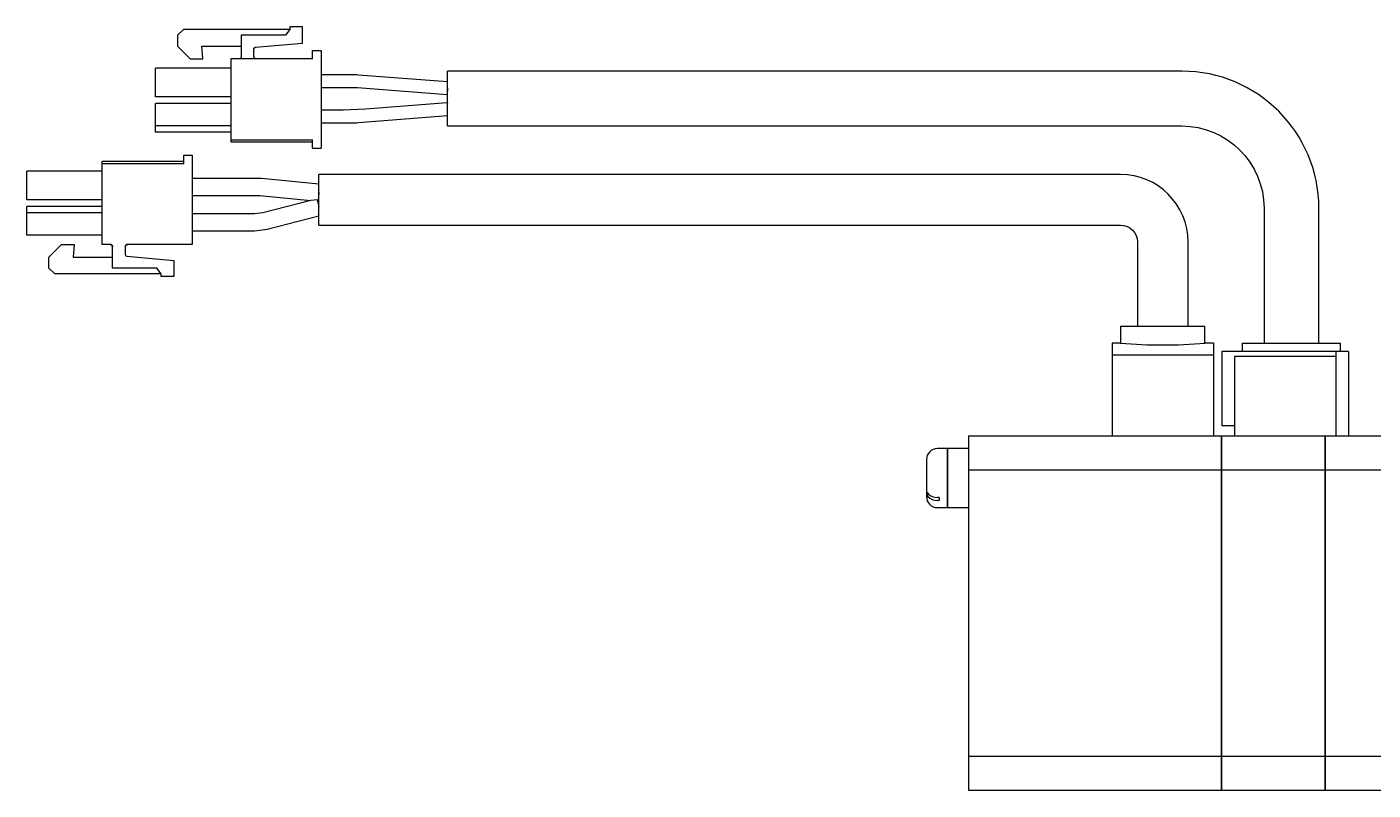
# Model space of a CAD drawing. Extents: x 0 to 1346, y -8 to 1139.
# Drawn here: x 1053.1 to 1212.6, y 444.9 to 535.4 of the extents above; entities that cross this region are included whole.
import ezdxf

# ---------------------------------------------------------------- set-up
doc = ezdxf.new("R2010")
doc.units = 0
doc.header["$LTSCALE"] = 0.5
doc.layers.add('MSM_CONTINUOUS', color=7, linetype='CONTINUOUS')

msp = doc.modelspace()

# ---------------------------------------------------------------- linework, layer by layer
at = {"layer": 'MSM_CONTINUOUS'}
for p, q in [((1071.64, 535.11), (1070.94, 534.41)), ((1084.24, 535.11), (1071.64, 535.11)), ((1084.24, 535.11), (1083.74, 534.41)), ((1084.24, 535.41), (1084.24, 535.11)), ((1085.74, 535.41), (1084.24, 535.41)), ((1085.74, 533.49), (1085.74, 535.41)), ((1070.94, 534.41), (1070.94, 533.11)), ((1070.94, 533.11), (1072.44, 531.61)), ((1073.81, 533.11), (1078.49, 533.11)), ((1073.94, 531.61), (1073.81, 533.11)), ((1083.74, 534.41), (1078.49, 534.41)), ((1078.49, 534.41), (1078.49, 531.91)), ((1080.17, 533.01), (1085.74, 533.49)), ((1072.44, 531.61), (1073.94, 531.61)), ((1086.94, 531.61), (1077.24, 531.61)), ((1077.24, 531.61), (1077.24, 521.76)), ((1079.99, 531.91), (1079.99, 532.81)), ((1086.94, 531.61), (1086.94, 532.61)), ((1086.94, 532.61), (1087.94, 532.61)), ((1087.94, 532.61), (1087.94, 521.01)), ((1068.34, 527.11), (1068.34, 530.51)), ((1077.24, 530.51), (1068.34, 530.51)), ((1091.57, 529.73), (1087.94, 529.73)), ((1102.94, 528.91), (1092.37, 529.7)), ((1102.94, 523.66), (1102.94, 530.16)), ((1189.94, 530.16), (1102.94, 530.16)), ((1087.94, 528.23), (1091.57, 528.23)), ((1092.26, 528.21), (1102.88, 527.41)), ((1102.94, 528.16), (1102.88, 527.41)), ((1077.24, 527.11), (1068.34, 527.11)), ((1068.34, 522.91), (1068.34, 526.31)), ((1077.24, 526.31), (1068.34, 526.31)), ((1090.57, 525.53), (1087.94, 525.53)), ((1093.2, 525.64), (1090.57, 525.53)), ((1092.39, 524.07), (1102.94, 524.91)), ((1102.88, 526.41), (1093.2, 525.64)), ((1077.24, 523.66), (1068.34, 523.66)), ((1087.94, 524.03), (1091.54, 524.03)), ((1102.94, 523.66), (1189.94, 523.66)), ((1077.24, 522.91), (1068.34, 522.91)), ((1077.24, 522.01), (1086.94, 522.01)), ((1077.24, 521.76), (1086.94, 521.76)), ((1086.94, 521.01), (1086.94, 522.01)), ((1071.69, 519.21), (1071.69, 520.21)), ((1071.69, 520.21), (1072.69, 520.21)), ((1072.69, 520.21), (1072.69, 509.61)), ((1086.94, 521.01), (1087.94, 521.01)), ((1061.99, 509.61), (1061.99, 519.46)), ((1071.69, 519.46), (1061.99, 519.46)), ((1061.99, 519.21), (1071.69, 519.21)), ((1053.09, 514.91), (1053.09, 518.31)), ((1061.99, 518.31), (1053.09, 518.31)), ((1080.59, 517.43), (1072.69, 517.43)), ((1080.88, 517.42), (1080.59, 517.43)), ((1087.69, 516.76), (1080.88, 517.42)), ((1087.69, 511.91), (1087.69, 517.91)), ((1182.69, 517.91), (1087.69, 517.91)), ((1072.69, 515.43), (1080.59, 515.43)), ((1080.59, 515.43), (1080.69, 515.43)), ((1080.69, 515.43), (1086.74, 514.84)), ((1087.69, 515.76), (1087.59, 514.76)), ((1061.99, 514.91), (1053.09, 514.91)), ((1061.99, 514.91), (1053.09, 514.91)), ((1053.09, 510.71), (1053.09, 514.11)), ((1061.99, 514.11), (1053.09, 514.11)), ((1086.74, 514.84), (1081.06, 513.36)), ((1087.47, 514.9), (1086.74, 514.84)), ((1087.47, 514.9), (1087.69, 514.06)), ((1087.5, 514.77), (1087.59, 514.76)), ((1199.69, 513.91), (1199.69, 497.91)), ((1206.19, 497.91), (1206.19, 513.91)), ((1061.99, 513.36), (1053.09, 513.36)), ((1080.05, 513.23), (1072.69, 513.23)), ((1081.06, 513.36), (1080.05, 513.23)), ((1081.56, 511.43), (1087.69, 513.02)), ((1061.99, 510.71), (1053.09, 510.71)), ((1061.99, 510.71), (1053.09, 510.71)), ((1072.69, 511.23), (1080.05, 511.23)), ((1080.05, 511.23), (1081.56, 511.43)), ((1087.69, 511.91), (1182.69, 511.91)), ((1055.69, 508.11), (1057.19, 509.61)), ((1057.19, 509.61), (1058.69, 509.61)), ((1058.69, 509.61), (1058.56, 508.11)), ((1058.69, 509.61), (1058.56, 508.11)), ((1062.94, 509.61), (1061.99, 509.61)), ((1062.94, 509.61), (1061.99, 509.61)), ((1062.94, 509.61), (1062.94, 509.61)), ((1063.24, 506.81), (1063.24, 509.31)), ((1064.74, 509.31), (1064.74, 508.41)), ((1065.03, 509.61), (1065.04, 509.61)), ((1072.69, 509.61), (1065.04, 509.61)), ((1072.69, 509.61), (1065.04, 509.61)), ((1184.69, 509.91), (1184.69, 499.91)), ((1190.69, 499.91), (1190.69, 509.91)), ((1055.69, 506.81), (1055.69, 508.11)), ((1058.56, 508.11), (1063.24, 508.11)), ((1064.92, 508.21), (1070.49, 507.72)), ((1070.49, 507.72), (1070.49, 505.81)), ((1056.39, 506.11), (1055.69, 506.81)), ((1056.39, 506.11), (1055.69, 506.81)), ((1068.99, 506.11), (1056.39, 506.11)), ((1068.99, 506.11), (1056.39, 506.11)), ((1068.49, 506.81), (1063.24, 506.81)), ((1068.49, 506.81), (1063.24, 506.81)), ((1068.99, 506.11), (1068.49, 506.81)), ((1068.99, 506.11), (1068.49, 506.81)), ((1068.99, 505.81), (1068.99, 506.11)), ((1070.49, 505.81), (1068.99, 505.81)), ((1070.49, 505.81), (1068.99, 505.81)), ((1182.69, 499.91), (1192.69, 499.91)), ((1182.69, 499.91), (1182.69, 497.9)), ((1192.69, 497.9), (1192.69, 499.91)), ((1181.69, 497.9), (1181.69, 486.91)), ((1182.69, 497.9), (1181.69, 497.9)), ((1193.69, 497.9), (1192.69, 497.9)), ((1193.69, 497.9), (1193.69, 486.91)), ((1197.12, 497.91), (1208.76, 497.91)), ((1197.12, 497.91), (1197.12, 496.91)), ((1208.76, 496.91), (1208.76, 497.91)), ((1193.69, 496.48), (1181.69, 496.48)), ((1194.69, 496.91), (1194.69, 488.11)), ((1209.69, 496.91), (1194.69, 496.91)), ((1196.19, 496.31), (1196.19, 486.91)), ((1208.19, 496.31), (1196.19, 496.31)), ((1208.19, 496.91), (1208.19, 486.91)), ((1209.69, 496.91), (1209.69, 486.91)), ((1164.69, 486.91), (1194.64, 486.91)), ((1164.69, 486.91), (1164.69, 444.91)), ((1194.64, 444.91), (1194.64, 486.91)), ((1194.64, 486.86), (1194.69, 486.86)), ((1196.19, 488.11), (1194.69, 488.11)), ((1194.69, 444.91), (1194.69, 486.91)), ((1194.69, 486.91), (1230.94, 486.91)), ((1206.94, 444.91), (1206.94, 486.91)), ((1206.94, 486.86), (1206.99, 486.86)), ((1206.99, 444.91), (1206.99, 486.91)), ((1162.14, 485.41), (1160.99, 485.41)), ((1162.14, 485.41), (1162.14, 478.41)), ((1162.19, 485.36), (1162.14, 485.36)), ((1162.19, 485.41), (1162.19, 478.41)), ((1164.69, 485.41), (1162.19, 485.41)), ((1159.69, 484.11), (1159.69, 479.71)), ((1164.69, 482.88), (1194.64, 482.88)), ((1194.64, 482.62), (1194.69, 482.62)), ((1194.69, 482.88), (1206.94, 482.88)), ((1206.94, 482.62), (1206.99, 482.62)), ((1206.99, 482.88), (1230.94, 482.88)), ((1161.19, 479.62), (1160.99, 479.62)), ((1161.19, 479.26), (1160.99, 479.26)), ((1161.19, 479.62), (1161.19, 479.26)), ((1160.99, 478.41), (1162.14, 478.41)), ((1162.14, 478.46), (1162.19, 478.46)), ((1162.19, 478.41), (1164.69, 478.41)), ((1164.69, 448.94), (1194.64, 448.94)), ((1194.64, 449.19), (1194.69, 449.19)), ((1194.69, 448.94), (1206.94, 448.94)), ((1206.94, 449.19), (1206.99, 449.19)), ((1206.99, 448.94), (1230.94, 448.94)), ((1164.69, 444.91), (1194.64, 444.91)), ((1194.64, 444.96), (1194.69, 444.96)), ((1194.69, 444.91), (1206.94, 444.91)), ((1206.94, 444.96), (1206.99, 444.96)), ((1206.99, 444.91), (1230.94, 444.91))]:
    msp.add_line(p, q, dxfattribs=at)
for points in [[(1102.88, 527.41, 0), (1102.88, 527.41, 0), (1102.88, 527.41, 0), (1102.88, 527.41, 0), (1102.89, 527.41, 0), (1102.89, 527.41, 0), (1102.89, 527.41, 0), (1102.89, 527.41, 0), (1102.89, 527.41, 0), (1102.89, 527.41, 0), (1102.89, 527.41, 0), (1102.89, 527.41, 0), (1102.89, 527.41, 0), (1102.89, 527.41, 0), (1102.89, 527.41, 0), (1102.89, 527.41, 0), (1102.89, 527.41, 0), (1102.89, 527.41, 0), (1102.89, 527.41, 0), (1102.89, 527.41, 0), (1102.89, 527.41, 0), (1102.89, 527.41, 0), (1102.89, 527.41, 0), (1102.89, 527.41, 0), (1102.89, 527.41, 0), (1102.89, 527.41, 0), (1102.89, 527.41, 0), (1102.9, 527.41, 0), (1102.9, 527.41, 0), (1102.9, 527.41, 0), (1102.9, 527.41, 0), (1102.9, 527.41, 0), (1102.9, 527.41, 0), (1102.9, 527.41, 0), (1102.9, 527.41, 0), (1102.9, 527.41, 0), (1102.9, 527.41, 0), (1102.9, 527.41, 0), (1102.9, 527.41, 0), (1102.9, 527.41, 0), (1102.9, 527.41, 0), (1102.9, 527.41, 0), (1102.9, 527.41, 0), (1102.9, 527.41, 0), (1102.9, 527.41, 0), (1102.9, 527.41, 0), (1102.9, 527.41, 0), (1102.9, 527.41, 0), (1102.9, 527.41, 0), (1102.9, 527.41, 0), (1102.91, 527.41, 0), (1102.91, 527.41, 0), (1102.91, 527.41, 0), (1102.91, 527.41, 0), (1102.91, 527.41, 0), (1102.91, 527.41, 0), (1102.91, 527.41, 0), (1102.91, 527.41, 0), (1102.91, 527.41, 0), (1102.91, 527.41, 0), (1102.91, 527.41, 0), (1102.91, 527.41, 0), (1102.91, 527.41, 0), (1102.91, 527.41, 0), (1102.91, 527.42, 0), (1102.91, 527.42, 0), (1102.91, 527.42, 0), (1102.91, 527.42, 0), (1102.91, 527.42, 0), (1102.91, 527.42, 0), (1102.91, 527.42, 0), (1102.91, 527.42, 0), (1102.91, 527.42, 0), (1102.92, 527.42, 0), (1102.92, 527.42, 0), (1102.92, 527.42, 0), (1102.92, 527.42, 0), (1102.92, 527.42, 0), (1102.92, 527.42, 0), (1102.92, 527.42, 0), (1102.92, 527.42, 0), (1102.92, 527.42, 0), (1102.92, 527.42, 0), (1102.92, 527.42, 0), (1102.92, 527.42, 0), (1102.92, 527.42, 0), (1102.92, 527.42, 0), (1102.92, 527.42, 0), (1102.92, 527.42, 0), (1102.92, 527.42, 0), (1102.92, 527.42, 0), (1102.92, 527.42, 0), (1102.92, 527.42, 0), (1102.92, 527.42, 0), (1102.92, 527.42, 0), (1102.92, 527.42, 0), (1102.93, 527.42, 0), (1102.93, 527.42, 0), (1102.93, 527.42, 0), (1102.93, 527.42, 0), (1102.93, 527.42, 0), (1102.93, 527.42, 0), (1102.93, 527.43, 0), (1102.93, 527.43, 0), (1102.93, 527.43, 0), (1102.93, 527.43, 0), (1102.93, 527.43, 0), (1102.93, 527.43, 0), (1102.93, 527.43, 0), (1102.93, 527.43, 0), (1102.93, 527.43, 0), (1102.93, 527.43, 0), (1102.93, 527.43, 0), (1102.93, 527.43, 0), (1102.93, 527.43, 0), (1102.93, 527.43, 0), (1102.93, 527.43, 0), (1102.93, 527.43, 0), (1102.94, 527.43, 0), (1102.94, 527.43, 0), (1102.94, 527.43, 0), (1102.94, 527.43, 0), (1102.94, 527.43, 0), (1102.94, 527.43, 0), (1102.94, 527.43, 0), (1102.94, 527.43, 0), (1102.94, 527.43, 0), (1102.94, 527.43, 0), (1102.94, 527.44, 0)], [(1102.88, 526.41, 0), (1102.88, 526.41, 0), (1102.88, 526.41, 0), (1102.88, 526.41, 0), (1102.88, 526.41, 0), (1102.88, 526.41, 0), (1102.88, 526.41, 0), (1102.88, 526.41, 0), (1102.88, 526.41, 0), (1102.88, 526.41, 0), (1102.88, 526.41, 0), (1102.89, 526.41, 0), (1102.89, 526.41, 0), (1102.89, 526.41, 0), (1102.89, 526.41, 0), (1102.89, 526.41, 0), (1102.89, 526.41, 0), (1102.89, 526.41, 0), (1102.89, 526.41, 0), (1102.89, 526.41, 0), (1102.89, 526.41, 0), (1102.89, 526.41, 0), (1102.89, 526.4, 0), (1102.89, 526.4, 0), (1102.89, 526.4, 0), (1102.89, 526.4, 0), (1102.89, 526.4, 0), (1102.89, 526.4, 0), (1102.89, 526.4, 0), (1102.89, 526.4, 0), (1102.89, 526.4, 0), (1102.89, 526.4, 0), (1102.89, 526.4, 0), (1102.9, 526.4, 0), (1102.9, 526.4, 0), (1102.9, 526.4, 0), (1102.9, 526.4, 0), (1102.9, 526.4, 0), (1102.9, 526.4, 0), (1102.9, 526.4, 0), (1102.9, 526.4, 0), (1102.9, 526.4, 0), (1102.9, 526.4, 0), (1102.9, 526.4, 0), (1102.9, 526.4, 0), (1102.9, 526.4, 0), (1102.9, 526.4, 0), (1102.9, 526.4, 0), (1102.9, 526.4, 0), (1102.9, 526.4, 0), (1102.9, 526.4, 0), (1102.9, 526.4, 0), (1102.9, 526.4, 0), (1102.9, 526.4, 0), (1102.9, 526.4, 0), (1102.91, 526.4, 0), (1102.91, 526.4, 0), (1102.91, 526.4, 0), (1102.91, 526.4, 0), (1102.91, 526.4, 0), (1102.91, 526.4, 0), (1102.91, 526.4, 0), (1102.91, 526.4, 0), (1102.91, 526.4, 0), (1102.91, 526.4, 0), (1102.91, 526.4, 0), (1102.91, 526.4, 0), (1102.91, 526.4, 0), (1102.91, 526.4, 0), (1102.91, 526.4, 0), (1102.91, 526.4, 0), (1102.91, 526.4, 0), (1102.91, 526.4, 0), (1102.91, 526.4, 0), (1102.91, 526.4, 0), (1102.91, 526.4, 0), (1102.92, 526.4, 0), (1102.92, 526.4, 0), (1102.92, 526.4, 0), (1102.92, 526.4, 0), (1102.92, 526.4, 0), (1102.92, 526.39, 0), (1102.92, 526.39, 0), (1102.92, 526.39, 0), (1102.92, 526.39, 0), (1102.92, 526.39, 0), (1102.92, 526.39, 0), (1102.92, 526.39, 0), (1102.92, 526.39, 0), (1102.92, 526.39, 0), (1102.92, 526.39, 0), (1102.92, 526.39, 0), (1102.92, 526.39, 0), (1102.92, 526.39, 0), (1102.92, 526.39, 0), (1102.92, 526.39, 0), (1102.92, 526.39, 0), (1102.92, 526.39, 0), (1102.93, 526.39, 0), (1102.93, 526.39, 0), (1102.93, 526.39, 0), (1102.93, 526.39, 0), (1102.93, 526.39, 0), (1102.93, 526.39, 0), (1102.93, 526.39, 0), (1102.93, 526.39, 0), (1102.93, 526.39, 0), (1102.93, 526.39, 0), (1102.93, 526.39, 0), (1102.93, 526.38, 0), (1102.93, 526.38, 0), (1102.93, 526.38, 0), (1102.93, 526.38, 0), (1102.93, 526.38, 0), (1102.93, 526.38, 0), (1102.93, 526.38, 0), (1102.93, 526.38, 0), (1102.93, 526.38, 0), (1102.93, 526.38, 0), (1102.94, 526.38, 0), (1102.94, 526.38, 0), (1102.94, 526.38, 0), (1102.94, 526.38, 0), (1102.94, 526.38, 0), (1102.94, 526.38, 0), (1102.94, 526.38, 0), (1102.94, 526.38, 0), (1102.94, 526.38, 0), (1102.94, 526.38, 0)]]:
    msp.add_polyline3d(points, dxfattribs=at)
at = {"layer": 'MSM_CONTINUOUS', "extrusion": (0, 0, -1)}
for centre, radius, start, end in [((-1080.19, 532.81), 0.2, 0, 85), ((-1078.19, 531.91), 0.3, 180, 270), ((-1080.29, 531.91), 0.3, 270, 0), ((-1091.57, 518.98), 9.25, 90, 94.2892), ((-1189.94, 513.91), 9.75, 90, 180), ((-1182.69, 509.91), 2, 90, 180), ((-1062.94, 509.31), 0.3, 90, 180), ((-1062.94, 509.31), 0.3, 90, 180), ((-1065.04, 509.31), 0.3, 0, 90), ((-1065.04, 509.31), 0.3, 0, 90)]:
    msp.add_arc(centre, radius, start, end, dxfattribs=at)
at = {"layer": 'MSM_CONTINUOUS'}
for centre, radius, start, end in [((1091.57, 518.98), 10.75, 85.7108, 90), ((1189.94, 513.91), 16.25, 0, 90), ((1091.54, 534.78), 10.75, 270, 274.548), ((1182.69, 509.91), 8, 0, 90), ((1062.94, 509.31), 0.3, 0, 90), ((1062.94, 509.31), 0.3, 0, 90), ((1065.04, 509.31), 0.3, 90, 180), ((1064.94, 508.41), 0.2, 180, 265), ((1187.7, 557.92), 60.23, 265.2289, 269.9909), ((1187.68, 557.95), 60.26, 270.0102, 274.77), ((1160.99, 484.11), 1.3, 90, 180), ((1160.44, 480.56), 0.754, 185.8166, 221.8939), ((1160.44, 480.21), 0.751, 181.7681, 218.8955), ((1160.99, 479.71), 1.3, 180, 270), ((1160.91, 480.67), 1.41, 221.3743, 272.8178), ((1160.9, 481), 1.39, 222.8199, 273.04)]:
    msp.add_arc(centre, radius, start, end, dxfattribs=at)

doc.saveas('drawing.dxf')
